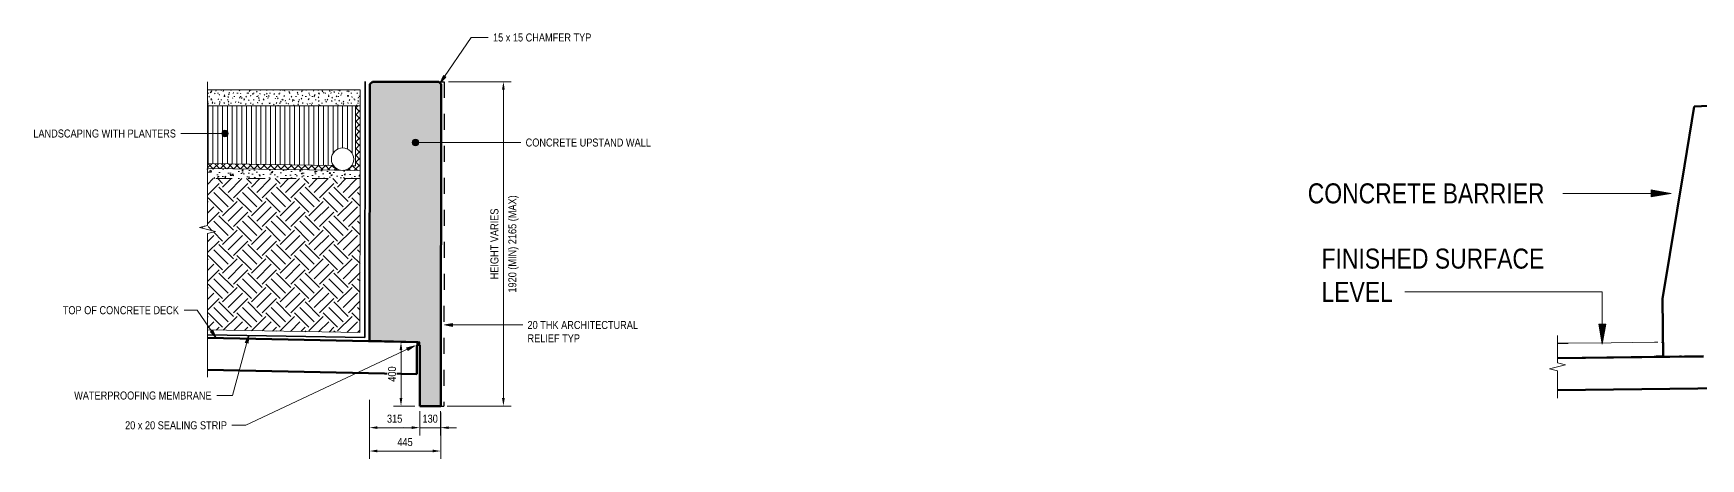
# Model space of a CAD drawing. Header units: metres. Extents: x 311 to 403, y 3 to 1186.
# Drawn here: x 348.42 to 358.83, y 20.95 to 23.6 of the extents above; entities that cross this region are included whole.
import ezdxf

# ---------------------------------------------------------------- set-up
doc = ezdxf.new("R2010")
doc.units = ezdxf.units.M
doc.linetypes.add('Dash', pattern=[0.00635, 0.003175, -0.003175])
doc.linetypes.add('JacobsDash', pattern=[0.0045, 0.003, -0.0015])
doc.layers.get('Defpoints').update_dxf_attribs({"color": 41})
for name, color, linetype, lineweight in [('A-ANNO-DIMS', 7, 'Continuous', 9), ('A-DETL', 7, 'Continuous', 13), ('A-DETL-GENF', 7, 'Continuous', 9), ('A-FLOR', 7, 'Continuous', 50), ('A-FLOR-HDLN', 7, 'JacobsDash', 18), ('A-WALL', 7, 'Continuous', 50), ('A-WALL-HDLN', 7, 'JacobsDash', 18), ('C-TOPO', 7, 'Continuous', 9), ('C-TOPO-HDLN', 7, 'Dash', 9), ('G-ANNO-TEXT', 7, 'Continuous', 9)]:
    doc.layers.add(name, color=color, linetype=linetype, lineweight=lineweight)
doc.styles.add('Arial Narrow_1', font='ARIALN.TTF', dxfattribs={"height": 0.125})
doc.styles.add('Arial Narrow_3', font='ARIALN.TTF', dxfattribs={"height": 0.05})
doc.dimstyles.new('Dimension_Standard_O__mm__1', dxfattribs={"dimscale": 0.3048, "dimtxt": 0.051172, "dimasz": 0.164042, "dimexe": 0.15748, "dimexo": 0.098425, "dimgap": 0.098425, "dimtad": 1, "dimdec": 0, "dimlfac": 1000, "dimzin": 0, "dimdsep": 46, "dimtxsty": 'Arial Narrow_3', "dimsah": 1, "dimcen": 0.09, "dimaunit": 1, "dimadec": 4, "dimazin": 0, "dimtfac": 1, "dimtdec": 4, "dimtix": 1, "dimtmove": 0, "dimatfit": 3, "dimfxl": 1, "dimtvp": 1, "dimtfill": 1, "dimtolj": 1, "dimtzin": 0, "dimlwd": 18, "dimlwe": 18, "dimarcsym": 2})

# ---------------------------------------------------------------- blocks, each defined once
blk = doc.blocks.new('Walls 2 - Walls 2-6845191-DRG-2873124 - SECTION 1')
at = {"layer": 'A-WALL', "linetype": 'JacobsDash', "lineweight": 18, "true_color": 0xc0c0c0}
for points in [[(-1182.219, 21.276), (-1182.216, 23.287), (-1182.231, 23.302), (-1182.646, 23.303), (-1182.661, 23.288), (-1182.664, 21.683), (-1182.361, 21.676), (-1182.349, 21.676), (-1182.349, 21.656), (-1182.349, 21.276), (-1182.349, 21.276)], [(-1182.231, 23.302), (-1182.231, 23.302), (-1182.349, 23.303)], [(-1182.216, 23.287), (-1182.216, 23.287), (-1182.217, 23.288)]]:
    blk.add_hatch(color=9, dxfattribs=at).paths.add_polyline_path(points)
at = {"layer": 'A-WALL'}
for p, q in [((-1182.661, 23.288), (-1182.664, 21.683)), ((-1182.646, 23.303), (-1182.661, 23.288)), ((-1182.661, 23.288), (-1182.661, 23.288)), ((-1182.231, 23.302), (-1182.646, 23.303)), ((-1182.646, 23.303), (-1182.646, 23.303)), ((-1182.216, 23.287), (-1182.231, 23.302)), ((-1182.231, 23.302), (-1182.231, 23.302)), ((-1182.219, 21.276), (-1182.216, 23.287)), ((-1182.216, 23.287), (-1182.216, 23.287)), ((-1182.664, 21.683), (-1182.361, 21.676)), ((-1182.349, 21.656), (-1182.349, 21.276)), ((-1182.349, 21.276), (-1182.219, 21.276))]:
    blk.add_line(p, q, dxfattribs=at)
at = {"layer": 'A-WALL-HDLN'}
blk.add_line((-1182.36, 21.676), (-1182.361, 21.676), dxfattribs=at)
blk = doc.blocks.new('CS_DET_BreakLine_ViewScale - Std Break-6918390-DRG-2873124 - SECTION 1')
at = {"layer": 'A-DETL-GENF'}
for p, q in [((-1183.677, 22.404), (-1183.677, 23.303)), ((-1183.727, 22.392), (-1183.677, 22.404)), ((-1183.627, 22.367), (-1183.727, 22.392)), ((-1183.677, 22.354), (-1183.627, 22.367)), ((-1183.677, 21.456), (-1183.677, 22.354))]:
    blk.add_line(p, q, dxfattribs=at)
blk = doc.blocks.new('CS_DET_BreakLine_ViewScale - Std Break-6881856-DRG-2873124 - ELEVATION - UPSTAND FLOOD WALL AT SOUTH END')
at = {"layer": 'A-DETL-GENF'}
for p, q in [((310.355, 21.546), (310.355, 21.717)), ((310.305, 21.509), (310.405, 21.534)), ((310.355, 21.496), (310.305, 21.509)), ((310.405, 21.534), (310.355, 21.546)), ((310.355, 21.326), (310.355, 21.496))]:
    blk.add_line(p, q, dxfattribs=at)
blk = doc.blocks.new('DIMBLOCK4-DRG-2873124 - SECTION 1')
at = {"layer": 'A-ANNO-DIMS', "color": 0, "lineweight": 18, "transparency": 16777216}
for p, q in [((350.83, 21.244), (350.83, 21.093)), ((350.96, 21.244), (350.96, 21.093)), ((350.78, 21.141), (350.73, 21.142)), ((350.83, 21.141), (350.96, 21.141)), ((351.01, 21.141), (351.06, 21.141))]:
    blk.add_line(p, q, dxfattribs=at)
at = {"layer": 'A-ANNO-DIMS', "color": 0, "transparency": 16777216}
for points in [[(350.78, 21.15), (350.78, 21.133), (350.83, 21.141)], [(351.01, 21.149), (351.01, 21.133), (350.96, 21.141)]]:
    blk.add_solid(points, dxfattribs=at)
at = {"layer": 'A-ANNO-DIMS', "color": 0, "lineweight": 18, "transparency": 16777216, "insert": (350.895, 21.197), "char_height": 0.05, "width": 0.11404, "attachment_point": 5, "rotation": 359.9027, "style": 'Arial Narrow_3', "bg_fill": 3, "box_fill_scale": 1.1, "bg_fill_color": 256, "bg_fill_true_color": 13158600, "bg_fill_transparency": 0}
blk.add_mtext('\\A1;130', dxfattribs=at)
at = {"layer": 'Defpoints', "color": 0, "transparency": 16777216}
for p in [(350.83, 21.274), (350.96, 21.274), (350.96, 21.141)]:
    blk.add_point(p, dxfattribs=at)
blk = doc.blocks.new('DIMBLOCK5-DRG-2873124 - SECTION 1')
at = {"layer": 'A-ANNO-DIMS', "color": 0, "lineweight": 18, "transparency": 16777216}
for p, q in [((351.009, 23.303), (351.401, 23.303)), ((351.353, 21.326), (351.353, 23.253)), ((351.001, 21.276), (351.401, 21.276))]:
    blk.add_line(p, q, dxfattribs=at)
at = {"layer": 'A-ANNO-DIMS', "color": 0, "transparency": 16777216}
for points in [[(351.344, 23.253), (351.361, 23.253), (351.353, 23.303)], [(351.344, 21.326), (351.361, 21.326), (351.353, 21.276)]]:
    blk.add_solid(points, dxfattribs=at)
at = {"layer": 'Defpoints', "color": 0, "transparency": 16777216}
for p in [(350.979, 23.303), (351.353, 23.303), (350.971, 21.276)]:
    blk.add_point(p, dxfattribs=at)
at = {"layer": 'A-ANNO-DIMS', "color": 0, "lineweight": 18, "transparency": 16777216, "insert": (351.297, 22.289), "char_height": 0.05, "width": 0.7281, "attachment_point": 5, "rotation": 90, "style": 'Arial Narrow_3', "bg_fill": 3, "box_fill_scale": 1.1, "bg_fill_color": 256, "bg_fill_true_color": 13158600, "bg_fill_transparency": 0}
blk.add_mtext('\\A1;HEIGHT VARIES', dxfattribs=at)
at = {"layer": 'A-ANNO-DIMS', "color": 0, "lineweight": 18, "transparency": 16777216, "insert": (351.416, 22.289), "char_height": 0.05, "width": 0.7281, "attachment_point": 5, "rotation": 90, "style": 'Arial Narrow_3', "bg_fill": 3, "box_fill_scale": 1.1, "bg_fill_color": 256, "bg_fill_true_color": 13158600, "bg_fill_transparency": 0}
blk.add_mtext('\\A1;1920 (MIN) 2165 (MAX)', dxfattribs=at)
blk = doc.blocks.new('DIMBLOCK6-DRG-2873124 - SECTION 1')
at = {"layer": 'A-ANNO-DIMS', "color": 0, "lineweight": 18, "transparency": 16777216}
for p, q in [((350.781, 21.676), (350.665, 21.676)), ((350.713, 21.326), (350.713, 21.626)), ((350.8, 21.276), (350.665, 21.276))]:
    blk.add_line(p, q, dxfattribs=at)
at = {"layer": 'A-ANNO-DIMS', "color": 0, "transparency": 16777216}
for points in [[(350.704, 21.626), (350.721, 21.626), (350.713, 21.676)], [(350.704, 21.326), (350.721, 21.326), (350.713, 21.276)]]:
    blk.add_solid(points, dxfattribs=at)
at = {"layer": 'Defpoints', "color": 0, "transparency": 16777216}
for p in [(350.713, 21.676), (350.811, 21.676), (350.83, 21.276)]:
    blk.add_point(p, dxfattribs=at)
at = {"layer": 'A-ANNO-DIMS', "color": 0, "lineweight": 18, "transparency": 16777216, "insert": (350.657, 21.476), "char_height": 0.05, "width": 0.11404, "attachment_point": 5, "rotation": 90, "style": 'Arial Narrow_3', "bg_fill": 3, "box_fill_scale": 1.1, "bg_fill_color": 256, "bg_fill_true_color": 13158600, "bg_fill_transparency": 0}
blk.add_mtext('\\A1;400', dxfattribs=at)
blk = doc.blocks.new('DIMBLOCK7-DRG-2873124 - SECTION 1')
at = {"layer": 'A-ANNO-DIMS', "color": 0, "lineweight": 18, "transparency": 16777216}
for p, q in [((350.516, 21.314), (350.516, 21.093)), ((350.83, 21.158), (350.83, 21.093)), ((350.566, 21.141), (350.78, 21.141))]:
    blk.add_line(p, q, dxfattribs=at)
at = {"layer": 'A-ANNO-DIMS', "color": 0, "transparency": 16777216}
for points in [[(350.566, 21.15), (350.566, 21.133), (350.516, 21.141)], [(350.78, 21.15), (350.78, 21.133), (350.83, 21.141)]]:
    blk.add_solid(points, dxfattribs=at)
at = {"layer": 'Defpoints', "color": 0, "transparency": 16777216}
for p in [(350.516, 21.344), (350.83, 21.188), (350.83, 21.141)]:
    blk.add_point(p, dxfattribs=at)
at = {"layer": 'A-ANNO-DIMS', "color": 0, "lineweight": 18, "transparency": 16777216, "insert": (350.673, 21.197), "char_height": 0.05, "width": 0.11404, "attachment_point": 5, "style": 'Arial Narrow_3', "bg_fill": 3, "box_fill_scale": 1.1, "bg_fill_color": 256, "bg_fill_true_color": 13158600, "bg_fill_transparency": 0}
blk.add_mtext('\\A1;315', dxfattribs=at)
blk = doc.blocks.new('DIMBLOCK8-DRG-2873124 - SECTION 1')
at = {"layer": 'A-ANNO-DIMS', "color": 0, "lineweight": 18, "transparency": 16777216}
for p, q in [((350.516, 21.314), (350.516, 20.947)), ((350.961, 21.236), (350.961, 20.947)), ((350.566, 20.995), (350.911, 20.995))]:
    blk.add_line(p, q, dxfattribs=at)
at = {"layer": 'A-ANNO-DIMS', "color": 0, "transparency": 16777216}
for points in [[(350.566, 21.004), (350.566, 20.987), (350.516, 20.995)], [(350.911, 21.004), (350.911, 20.987), (350.961, 20.995)]]:
    blk.add_solid(points, dxfattribs=at)
at = {"layer": 'Defpoints', "color": 0, "transparency": 16777216}
for p in [(350.516, 21.344), (350.961, 21.266), (350.961, 20.995)]:
    blk.add_point(p, dxfattribs=at)
at = {"layer": 'A-ANNO-DIMS', "color": 0, "lineweight": 18, "transparency": 16777216, "insert": (350.738, 21.051), "char_height": 0.05, "width": 0.11404, "attachment_point": 5, "style": 'Arial Narrow_3', "bg_fill": 3, "box_fill_scale": 1.1, "bg_fill_color": 256, "bg_fill_true_color": 13158600, "bg_fill_transparency": 0}
blk.add_mtext('\\A1;445', dxfattribs=at)

msp = doc.modelspace()

# ---------------------------------------------------------------- hatches: boundary and pattern name
at = {"layer": 'A-DETL-GENF'}
h = msp.add_hatch(dxfattribs=at)
h.set_pattern_fill('FP_4', color=256, style=0, pattern_type=2)
h.set_pattern_definition([(0, (349.687947, 22.397), (0.08128, 0.02032), [0.00671, -0.05425, 0.00671, -0.37937]), (0, (349.687947, 22.397), (0.08128, 0.02032), [-0.06767, -0.05425, 0.00671, -0.11521, -0.2032]), (0, (349.687947, 22.397), (0.08128, 0.02032), [-0.24384, 0.00671, -0.05425, 0.00671, -0.13553]), (0, (349.687947, 22.397), (0.08128, 0.02032), [-0.31151, -0.03393, 0.00671, -0.09489]), (120, (349.718947, 22.408), (-0.05823764, 0.06023054), [0.00671, -0.05425, 0.00671, -0.37937]), (120, (349.718947, 22.408), (-0.05823764, 0.06023054), [-0.06767, -0.05425, 0.00671, -0.11521, -0.2032]), (120, (349.718947, 22.408), (-0.05823764, 0.06023054), [-0.24384, 0.00671, -0.05425, 0.00671, -0.13553]), (120, (349.718947, 22.408), (-0.05823764, 0.06023054), [-0.31151, -0.03393, 0.00671, -0.09489]), (240, (349.728947, 22.448), (-0.02304236, -0.08055054), [0.00671, -0.05425, 0.00671, -0.37937]), (240, (349.728947, 22.448), (-0.02304236, -0.08055054), [-0.06767, -0.05425, 0.00671, -0.11521, -0.2032]), (240, (349.728947, 22.448), (-0.02304236, -0.08055054), [-0.24384, 0.00671, -0.05425, 0.00671, -0.13553]), (240, (349.728947, 22.448), (-0.02304236, -0.08055054), [-0.31151, -0.03393, 0.00671, -0.09489])])
h.paths.add_polyline_path([(349.5032, 23.153), (350.4577, 23.153), (350.4577, 23.253), (349.5032, 23.253)])
h = msp.add_hatch(dxfattribs=at)
h.set_pattern_fill('FP_3', color=256, style=0, pattern_type=2)
h.set_pattern_definition([(45, (349.687947, 22.397), (-0.0212132, 0.0212132), []), (135, (349.687947, 22.397), (-0.0212132, -0.0212132), [])])
h.paths.add_polyline_path([(350.3481, 22.7486), (350.33, 22.751), (350.3131, 22.758), (350.2986, 22.7691), (350.2907, 22.7795), (349.5032, 22.791), (349.5032, 22.761), (350.3353, 22.7488)])
h.paths.add_polyline_path([(350.4577, 22.747), (350.4577, 23.153), (350.4277, 23.153), (350.4277, 22.7775), (350.4043, 22.7778), (350.3976, 22.7691), (350.3831, 22.758), (350.3663, 22.751), (350.3481, 22.7486), (350.4576, 22.747)])
h = msp.add_hatch(dxfattribs=at)
h.set_pattern_fill('FP_5', color=256, style=0, pattern_type=2)
h.set_pattern_definition([(90, (349.687947, 22.397), (-0.03, 2e-18), [])])
h.paths.add_polyline_path([(350.4277, 22.7775), (350.4277, 23.153), (349.5032, 23.153), (349.5032, 22.791), (350.2907, 22.7795), (350.2875, 22.7836), (350.2805, 22.8005), (350.2781, 22.8186), (350.2805, 22.8367), (350.2875, 22.8536), (350.2986, 22.8681), (350.3131, 22.8793), (350.33, 22.8862), (350.3481, 22.8886), (350.3663, 22.8862), (350.3831, 22.8793), (350.3976, 22.8681), (350.4088, 22.8536), (350.4157, 22.8367), (350.4181, 22.8186), (350.4157, 22.8005), (350.4088, 22.7836), (350.4043, 22.7778), (350.4157, 22.7776)])
h = msp.add_hatch(dxfattribs=at)
h.set_pattern_fill('FP_6', color=256, style=0, pattern_type=2)
h.set_pattern_definition([(50, (349.68795, 22.397), (0.09255, -0.0080936), [0.00968, -0.10645]), (355, (349.68795, 22.397), (-0.017899, 0.097059), [0.00774, -0.08516]), (100.451, (349.69595, 22.397), (0.074652, 0.088957), [0.00822, -0.09047]), (46.184, (349.68795, 22.423), (0.137706, -0.021356), [0.01452, -0.15968]), (96.636, (349.69995, 22.421), (0.120603, 0.12569), [0.01234, -0.1357]), (351.184, (349.68795, 22.423), (0.120599, 0.125692), [0.01161, -0.12774]), (21, (349.70095, 22.417), (0.077022, -0.051948), [0.00968, -0.10645]), (326, (349.70095, 22.417), (0.031401, 0.093568), [0.00774, -0.08516]), (71.451, (349.70695, 22.412), (0.10842, 0.041612), [0.00822, -0.09047]), (37.5, (349.687947, 22.397), (0.0015678, 0.0429498), [0.00067, -0.08346, 0.00067, -0.08578, -0.08548]), (37.5, (349.687947, 22.397), (0.0015678, 0.0429498), [-0.17058, 0.00067, -0.08481]), (7.5, (349.687947, 22.397), (0.033947, 0.0508964), [0.00067, -0.04862, 0.00067, -0.08152, -0.03258]), (7.5, (349.687947, 22.397), (0.033947, 0.0508964), [-0.13148, 0.00067, -0.03191]), (327.5, (349.658947, 22.397), (0.0688804, -0.0029161), [0.00067, -0.03159, 0.00067, -0.09997, -0.13355]), (327.5, (349.658947, 22.397), (0.0688804, -0.0029161), [-0.1329, 0.00067, -0.13288]), (317.5, (349.64595, 22.397), (0.0752463, 0.0129182), [0.00067, -0.04126, 0.00067, -0.06617, -0.09484]), (317.5, (349.64595, 22.397), (0.0752463, 0.0129182), [-0.10877, 0.00067, -0.09417])])
h.paths.add_polyline_path([(349.5032, 22.697), (350.4576, 22.697), (350.4576, 22.747), (349.5032, 22.761), (349.5032, 22.747)])
h = msp.add_hatch(dxfattribs=at)
h.set_pattern_fill('FP_7', color=256, style=0, pattern_type=2)
h.set_pattern_definition([(315, (349.68795, 22.397), (0.179605, 0), [0.127, -0.127]), (315, (349.72195, 22.431), (0.179605, 0), [0.127, -0.127]), (315, (349.75495, 22.465), (0.179605, 0), [0.127, -0.127]), (45, (349.77795, 22.465), (0, 0.179605), [0.127, -0.127]), (45, (349.81195, 22.431), (0, 0.179605), [0.127, -0.127]), (45, (349.84495, 22.397), (0, 0.179605), [0.127, -0.127])])
h.paths.add_polyline_path([(350.4562, 21.7349), (350.4576, 22.697), (349.5032, 22.697), (349.5032, 22.4045), (349.4532, 22.392), (349.5532, 22.367), (349.5032, 22.3545), (349.5032, 21.7515), (350.3263, 21.7371)])
msp.add_hatch(color=256, dxfattribs=at).paths.add_polyline_path([(350.8112, 21.6563), (350.8311, 21.6563), (350.8311, 21.6763), (350.8112, 21.6763), (350.8112, 21.676)])
at = {"layer": 'G-ANNO-TEXT'}
for points in [[(350.9566, 23.295), (350.9922, 23.3312), (350.9776, 23.3412)], [(358.6498, 22.605), (358.5248, 22.627), (358.5248, 22.5829)], [(350.9839, 21.7827), (351.0339, 21.7739), (351.0339, 21.7915)], [(358.2192, 21.6627), (358.2412, 21.7877), (358.1972, 21.7877)], [(349.5579, 21.7033), (349.5366, 21.7495), (349.5221, 21.7394)], [(349.7613, 21.719), (349.7399, 21.6729), (349.7569, 21.6684)], [(350.7963, 21.6523), (350.7473, 21.639), (350.7548, 21.623)]]:
    msp.add_hatch(color=256, dxfattribs=at).paths.add_polyline_path(points)
h = msp.add_hatch(color=256, dxfattribs=at)
edge = h.paths.add_edge_path()
edge.add_arc((349.613, 22.9791), 0.02, 0, 360)
h = msp.add_hatch(color=256, dxfattribs=at)
edge = h.paths.add_edge_path()
edge.add_arc((350.8032, 22.9227), 0.02, 0, 360)

# ---------------------------------------------------------------- linework, layer by layer
at = {"layer": 'A-DETL', "lineweight": 18}
for p, q in [((350.4577, 23.253), (349.5032, 23.253)), ((350.4577, 23.153), (350.4577, 23.253)), ((350.4277, 23.153), (349.5032, 23.153)), ((350.4577, 23.153), (350.4277, 23.153)), ((350.4277, 23.153), (350.4577, 23.153)), ((350.4277, 22.7775), (350.4277, 23.153)), ((350.4577, 22.747), (350.4577, 23.153)), ((349.5032, 22.791), (350.2907, 22.7795)), ((349.5032, 22.761), (350.4577, 22.747)), ((350.4043, 22.7778), (350.4277, 22.7775)), ((350.4576, 22.697), (350.4576, 22.747)), ((350.4562, 21.7349), (350.4577, 22.697)), ((349.5032, 21.7515), (350.4562, 21.7349))]:
    msp.add_line(p, q, dxfattribs=at)
at = {"layer": 'A-DETL', "color": 5, "lineweight": 35, "true_color": 0x0000ff}
for p, q in [((350.4862, 21.7043), (350.4886, 23.3032)), ((349.5032, 21.7215), (350.4862, 21.7043))]:
    msp.add_line(p, q, dxfattribs=at)
at = {"layer": 'A-DETL', "color": 8, "linetype": 'JacobsDash', "lineweight": 25, "true_color": 0x808080}
for p, q in [((350.9486, 23.3027), (350.9836, 23.3027)), ((350.9836, 23.3027), (350.9805, 21.2758)), ((350.9606, 21.2758), (350.9805, 21.2758))]:
    msp.add_line(p, q, dxfattribs=at)
at = {"layer": 'A-DETL', "linetype": 'JacobsDash', "lineweight": 18}
msp.add_line((350.4577, 22.697), (349.5032, 22.697), dxfattribs=at)
at = {"layer": 'A-DETL', "lineweight": 25}
for p, q in [((350.8311, 21.6763), (350.8112, 21.6763)), ((350.8112, 21.6763), (350.8112, 21.6563)), ((350.8311, 21.6563), (350.8311, 21.6763)), ((350.8112, 21.6563), (350.8311, 21.6563))]:
    msp.add_line(p, q, dxfattribs=at)
at = {"layer": 'A-DETL', "color": 143, "lineweight": 18, "true_color": 0x78aac8}
msp.add_circle((350.3481, 22.8186), 0.07, dxfattribs=at)
at = {"layer": 'A-DETL', "color": 7, "lineweight": 9, "true_color": 0xffffff}
for start, end in [(0, 180), (180, 360)]:
    msp.add_arc((350.3481, 22.8186), 0.07, start, end, dxfattribs=at)
at = {"layer": 'A-FLOR'}
for p, q in [((358.7932, 23.1487), (358.7336, 22.7764)), ((359.1266, 23.1631), (358.7932, 23.1487)), ((358.7336, 22.7764), (358.5954, 21.9464)), ((358.5954, 21.9464), (358.6003, 21.5845)), ((350.8112, 21.6763), (349.5032, 21.7023)), ((350.8112, 21.6763), (350.8112, 21.6763)), ((350.8112, 21.4763), (350.8112, 21.6563)), ((358.8166, 21.5861), (357.9395, 21.5758)), ((358.5912, 21.5851), (358.5577, 21.5879)), ((358.6003, 21.5845), (358.5912, 21.5851)), ((358.6003, 21.5845), (358.7336, 21.5856)), ((358.8506, 21.587), (358.7336, 21.5856)), ((358.8506, 21.5864), (358.8166, 21.5861)), ((349.5032, 21.5023), (350.8112, 21.4763)), ((357.9395, 21.3758), (358.8166, 21.3861)), ((358.8166, 21.3861), (359.1181, 21.3887))]:
    msp.add_line(p, q, dxfattribs=at)
at = {"layer": 'A-FLOR-HDLN'}
for p, q in [((358.555, 21.5881), (358.5456, 21.5898)), ((358.5574, 21.5879), (358.555, 21.5881))]:
    msp.add_line(p, q, dxfattribs=at)
at = {"layer": 'C-TOPO'}
for p, q in [((357.9395, 21.6694), (358.2748, 21.6716)), ((358.2748, 21.6716), (358.5445, 21.6746)), ((357.9395, 21.6668), (358.0053, 21.6677)), ((358.5535, 21.5878), (357.9395, 21.5804)), ((358.5578, 21.5879), (358.5535, 21.5878))]:
    msp.add_line(p, q, dxfattribs=at)
at = {"layer": 'C-TOPO-HDLN'}
for p, q in [((358.5445, 21.6746), (358.5657, 21.6748)), ((358.5888, 21.6726), (358.5906, 21.6726)), ((358.6988, 21.5896), (358.5581, 21.5879)), ((358.7041, 21.5903), (358.7114, 21.5913))]:
    msp.add_line(p, q, dxfattribs=at)
at = {"layer": 'G-ANNO-TEXT'}
for p, q in [((351.1514, 23.5792), (351.2473, 23.5792)), ((351.2473, 23.5792), (351.2579, 23.5792)), ((349.3386, 22.9791), (349.3372, 22.9791)), ((349.613, 22.9791), (349.3386, 22.9791)), ((358.6498, 22.605), (358.5248, 22.627)), ((358.5248, 22.627), (358.5248, 22.5829)), ((357.9751, 22.605), (357.9717, 22.605)), ((358.6498, 22.605), (357.9751, 22.605)), ((358.5248, 22.5829), (358.6498, 22.605)), ((357.9351, 21.9892), (356.9861, 21.9892)), ((358.2192, 21.9892), (357.9351, 21.9892)), ((358.2192, 21.6627), (358.2192, 21.9892)), ((349.3586, 21.8751), (349.3572, 21.8751)), ((349.4387, 21.8751), (349.3586, 21.8751)), ((349.5579, 21.7033), (349.4387, 21.8751)), ((358.2412, 21.7877), (358.1972, 21.7877)), ((358.1972, 21.7877), (358.2192, 21.6627)), ((358.2192, 21.6627), (358.2412, 21.7877)), ((349.5366, 21.7495), (349.5221, 21.7394)), ((349.5221, 21.7394), (349.5579, 21.7033)), ((349.5579, 21.7033), (349.5366, 21.7495)), ((349.7613, 21.719), (349.6608, 21.342)), ((349.7613, 21.719), (349.7399, 21.6729)), ((349.7399, 21.6729), (349.7569, 21.6684)), ((349.7569, 21.6684), (349.7613, 21.719)), ((350.7963, 21.6523), (350.7473, 21.639)), ((350.7473, 21.639), (350.7548, 21.623)), ((350.7548, 21.623), (350.7963, 21.6523)), ((349.5633, 21.342), (349.5619, 21.342)), ((349.6608, 21.342), (349.5633, 21.342)), ((349.7426, 21.156), (349.6564, 21.156))]:
    msp.add_line(p, q, dxfattribs=at)
for centre in [(349.613, 22.9791), (350.8032, 22.9227)]:
    msp.add_circle(centre, 0.02, dxfattribs=at)

# ---------------------------------------------------------------- block references
at = {"layer": 'A-DETL-GENF'}
for name, p in [('CS_DET_BreakLine_ViewScale - Std Break-6918390-DRG-2873124 - SECTION 1', (1533.1799, 0)), ('CS_DET_BreakLine_ViewScale - Std Break-6881856-DRG-2873124 - ELEVATION - UPSTAND FLOOD WALL AT SOUTH END', (47.5843, 0))]:
    msp.add_blockref(name, p, dxfattribs=at)
at = {"layer": 'A-WALL-HDLN'}
msp.add_blockref('Walls 2 - Walls 2-6845191-DRG-2873124 - SECTION 1', (1533.1799, 0), dxfattribs=at)

# ---------------------------------------------------------------- texts
at = {"layer": 'G-ANNO-TEXT', "char_height": 0.125, "attachment_point": 1, "style": 'Arial Narrow_1', "bg_fill": 3, "box_fill_scale": 1, "bg_fill_color": 256, "bg_fill_transparency": 0}
for s, insert in [('CONCRETE BARRIER ', (356.3786, 22.6675)), ('FINISHED SURFACE', (356.4646, 22.26)), ('LEVEL', (356.4646, 22.0517))]:
    msp.add_mtext(s, dxfattribs=dict(at, insert=insert))

# ---------------------------------------------------------------- next in the draw order: texts
at = {"layer": 'G-ANNO-TEXT', "char_height": 0.05, "attachment_point": 1, "style": 'Arial Narrow_3', "bg_fill": 3, "box_fill_scale": 1, "bg_fill_color": 256, "bg_fill_transparency": 0}
for s, insert in [('15 x 15 CHAMFER TYP', (351.2879, 23.6042)), ('LANDSCAPING WITH PLANTERS', (348.4156, 23.0041)), ('TOP OF CONCRETE DECK', (348.5996, 21.9001)), ('WATERPROOFING MEMBRANE', (348.6707, 21.367)), ('20 x 20 SEALING STRIP', (348.9888, 21.181))]:
    msp.add_mtext(s, dxfattribs=dict(at, insert=insert))

# ---------------------------------------------------------------- next in the draw order: dimensions: what is measured, and where the dimension line sits
at = {"layer": 'A-ANNO-DIMS', "lineweight": 18}
dim = msp.add_linear_dim(base=(350.9602, 21.1411), p1=(350.8305, 21.2744), p2=(350.9605, 21.2744), angle=359.90267, dimstyle='Dimension_Standard_O__mm__1', override={"dimpost": '<>', "dimfxl": 0.13}, dxfattribs=at)
dim.commit()
dim.dimension.update_dxf_attribs({"geometry": 'DIMBLOCK4-DRG-2873124 - SECTION 1', "text_midpoint": (350.8953, 21.1968)})

# ---------------------------------------------------------------- next in the draw order: linework, layer by layer
at = {"layer": 'G-ANNO-TEXT'}
msp.add_line((350.7963, 21.6523), (349.7426, 21.156), dxfattribs=at)

# ---------------------------------------------------------------- next in the draw order: dimensions: what is measured, and where the dimension line sits
at = {"layer": 'A-ANNO-DIMS', "lineweight": 18}
dim = msp.add_linear_dim(base=(351.3528, 23.3026), p1=(350.9706, 21.2758), p2=(350.9786, 23.3026), angle=90, text='HEIGHT VARIES\\X1920 (MIN) 2165 (MAX)', dimstyle='Dimension_Standard_O__mm__1', override={"dimpost": '<>', "dimfxl": 2.026858}, dxfattribs=at)
dim.commit()
dim.dimension.update_dxf_attribs({"geometry": 'DIMBLOCK5-DRG-2873124 - SECTION 1', "text_midpoint": (351.3528, 22.2892)})

# ---------------------------------------------------------------- next in the draw order: linework, layer by layer
at = {"layer": 'G-ANNO-TEXT'}
for p, q in [((350.9566, 23.295), (351.1514, 23.5792)), ((350.9776, 23.3412), (350.9566, 23.295)), ((350.9922, 23.3312), (350.9776, 23.3412)), ((350.9566, 23.295), (350.9922, 23.3312)), ((350.8032, 22.9227), (351.4617, 22.9227)), ((351.0339, 21.7915), (350.9839, 21.7827)), ((350.9839, 21.7827), (351.0339, 21.7739)), ((350.9839, 21.7827), (351.4733, 21.7827)), ((351.0339, 21.7739), (351.0339, 21.7915))]:
    msp.add_line(p, q, dxfattribs=at)

# ---------------------------------------------------------------- next in the draw order: dimensions: what is measured, and where the dimension line sits
at = {"layer": 'A-ANNO-DIMS', "lineweight": 18}
dim = msp.add_linear_dim(base=(350.7127, 21.6763), p1=(350.8305, 21.276), p2=(350.8112, 21.6763), angle=90, dimstyle='Dimension_Standard_O__mm__1', override={"dimpost": '<>', "dimfxl": 0.400735}, dxfattribs=at)
dim.commit()
dim.dimension.update_dxf_attribs({"geometry": 'DIMBLOCK6-DRG-2873124 - SECTION 1', "text_midpoint": (350.6572, 21.4761)})

# ---------------------------------------------------------------- next in the draw order: texts
at = {"layer": 'G-ANNO-TEXT', "char_height": 0.05, "attachment_point": 1, "style": 'Arial Narrow_3', "bg_fill": 3, "box_fill_scale": 1, "bg_fill_color": 256, "bg_fill_transparency": 0}
for s, insert in [('CONCRETE UPSTAND WALL', (351.4917, 22.9477)), ('20 THK ARCHITECTURAL ', (351.5033, 21.8077))]:
    msp.add_mtext(s, dxfattribs=dict(at, insert=insert))

# ---------------------------------------------------------------- next in the draw order: dimensions: what is measured, and where the dimension line sits
at = {"layer": 'A-ANNO-DIMS', "lineweight": 18}
dim = msp.add_linear_dim(base=(350.8305, 21.1414), p1=(350.5156, 21.3437), p2=(350.8305, 21.1884), dimstyle='Dimension_Standard_O__mm__1', override={"dimpost": '<>', "dimfxl": 0.351055}, dxfattribs=at)
dim.commit()
dim.dimension.update_dxf_attribs({"geometry": 'DIMBLOCK7-DRG-2873124 - SECTION 1', "text_midpoint": (350.673, 21.1969)})

# ---------------------------------------------------------------- next in the draw order: texts
at = {"layer": 'G-ANNO-TEXT', "insert": (351.5033, 21.7244), "char_height": 0.05, "attachment_point": 1, "style": 'Arial Narrow_3', "bg_fill": 3, "box_fill_scale": 1, "bg_fill_color": 256, "bg_fill_transparency": 0}
msp.add_mtext('RELIEF TYP', dxfattribs=at)

# ---------------------------------------------------------------- next in the draw order: dimensions: what is measured, and where the dimension line sits
at = {"layer": 'A-ANNO-DIMS', "lineweight": 18}
dim = msp.add_linear_dim(base=(350.9606, 20.9955), p1=(350.5156, 21.3437), p2=(350.9606, 21.2658), dimstyle='Dimension_Standard_O__mm__1', override={"dimpost": '<>', "dimfxl": 0.451763}, dxfattribs=at)
dim.commit()
dim.dimension.update_dxf_attribs({"geometry": 'DIMBLOCK8-DRG-2873124 - SECTION 1', "text_midpoint": (350.7381, 21.0509)})

doc.saveas('drawing.dxf')
